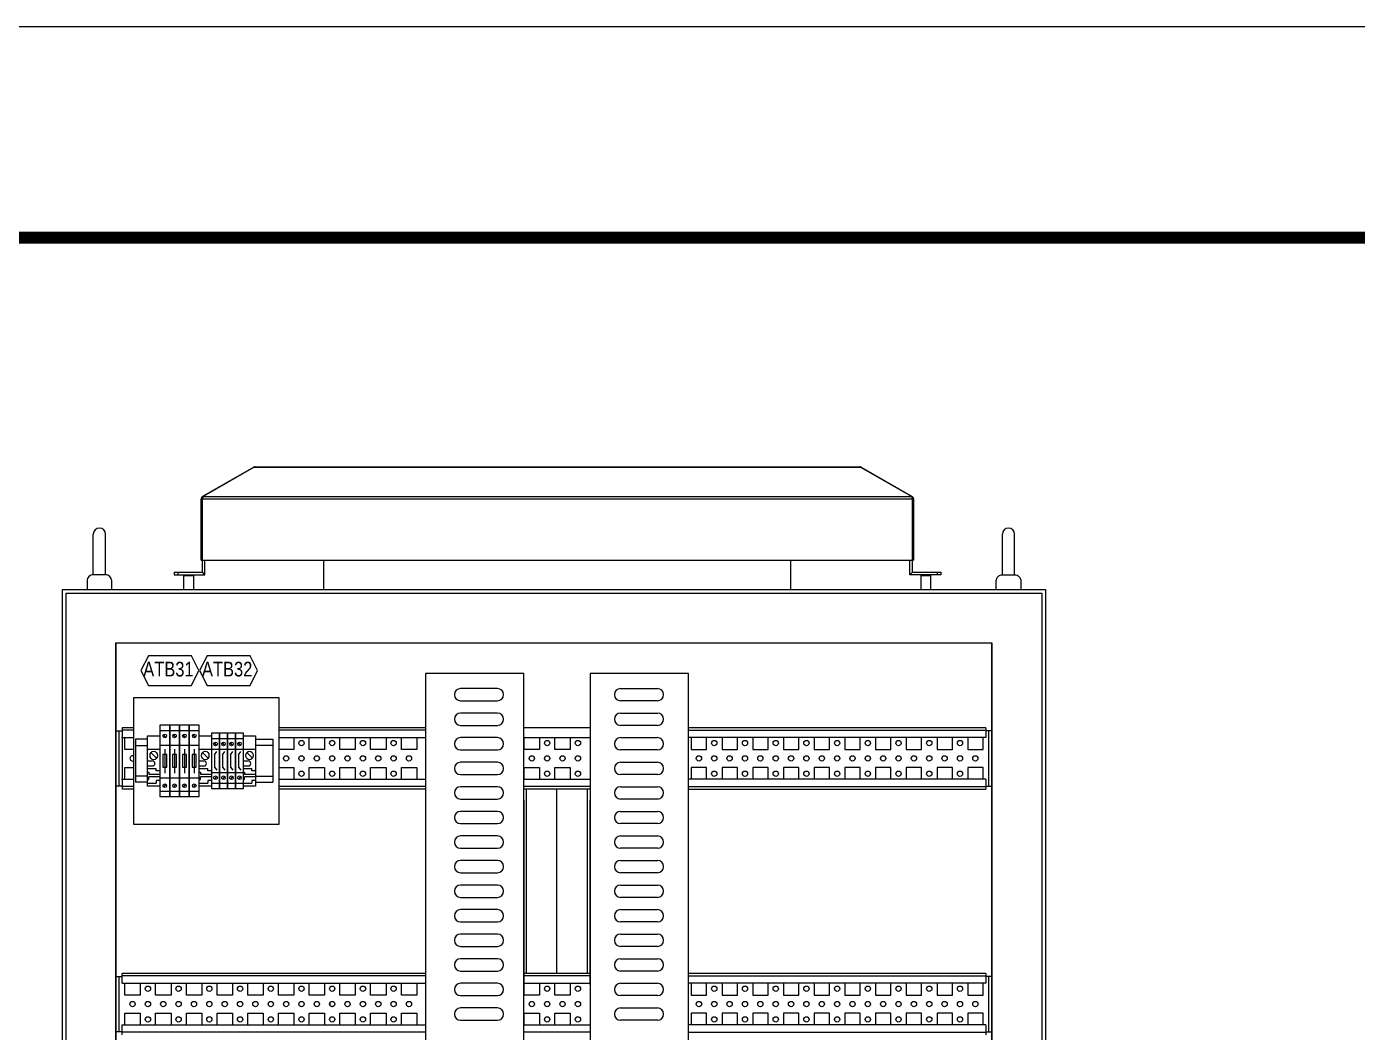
# Model space of a CAD drawing. Extents: x 81437 to 204847, y -54769 to -29444.
# Drawn here: x 88216 to 89299, y -47607 to -46788 of the extents above; entities that cross this region are included whole.
import ezdxf
from ezdxf.enums import TextEntityAlignment as Align
from ezdxf.lldxf.tags import DXFTag

# ---------------------------------------------------------------- set-up
doc = ezdxf.new("R2010")
doc.units = 0
doc.header["$LTSCALE"] = 100
doc.header["$MEASUREMENT"] = 0
for name, color, linetype in [('EYEBOLT', 7, 'Continuous'), ('PANEL', 7, 'Continuous'), ('t', 1, 'Continuous')]:
    doc.layers.add(name, color=color, linetype=linetype)
doc.layers.add('细实线', color=7, linetype='Continuous', lineweight=20)
doc.styles.add('HZ', font='arial.ttf', dxfattribs={"width": 0.7})
doc.styles.get("Standard").update_dxf_attribs({"font": ''})
doc.styles.add('微软雅黑', font='')
doc.styles.get('Standard').set_extended_font_data('SimSun')
doc.styles.get('微软雅黑').set_extended_font_data('Microsoft YaHei')
tags = doc.linetypes.add('HIDDEN2', pattern=[0.1875, 0.125, -0.0625]).pattern_tags.tags
tags[6:7] = [DXFTag(74, 4), DXFTag(75, 0), DXFTag(340, '0'), DXFTag(46, 1.0), DXFTag(50, 0.0), DXFTag(44, 0.0), DXFTag(45, 0.0)]
tags[4:5] = [DXFTag(74, 4), DXFTag(75, 0), DXFTag(340, '0'), DXFTag(46, 1.0), DXFTag(50, 0.0), DXFTag(44, 0.0), DXFTag(45, 0.0)]

# ---------------------------------------------------------------- blocks, each defined once
blk = doc.blocks.new('图框')
at = {"layer": 't', "color": 7, "const_width": 9.62}
blk.add_lwpolyline([(4109.5, -3210.4), (4109.5, -58.9), (-6.2, -58.9), (-6.2, -3210.4)], close=True, dxfattribs=at)
at = {"color": 7, "style": '微软雅黑', "flags": 8}
for tag, p, height in [('DWG.NAME:', (1375.5, -2969.2), 25), ('DWG.NO.:', (3122, -3089.3), 24), ('图纸编号', (3309.2, -3111.3), 24), ('FILENO.:', (3122.5, -3165), 24), ('文档号', (3311.6, -3183), 24)]:
    blk.add_attdef(tag, p, '', height=height, dxfattribs=at)
at = {"color": 7, "style": '微软雅黑', "width": 0.8, "flags": 8}
for tag, p, height in [('PROJECT_NAME', (3324.7, -2969.2), 25), ('PROJECTNAME:', (3119.3, -2971.7), 24)]:
    blk.add_attdef(tag, p, '', height=height, dxfattribs=at)
at = {"color": 7, "style": '微软雅黑', "flags": 8}
for tag, p in [('图纸名称:', (1371.6, -3024.8)), ('项目名称', (3272.9, -3045.6))]:
    blk.add_attdef(tag, text='', height=25, dxfattribs=at).set_placement(p, align=Align.BOTTOM_LEFT)
for tag, height, width, p in [('RENLIU', 24, 0.7, (692, -3009.2)), ('SHUFENWANG', 24, 0.7, (879.6, -3009.2)), ('FANGHOU', 24, 0.7, (1063.6, -3009.2)), ('DANDANLI', 24, 0.7, (1243.9, -3009.2)), ('#10STATIONONTROLCABINETCOVER', 30, 0.6, (1771.7, -3076)), ('HANGZHOUHOLLYSYSAUTOMATIONCO.,LTD.', 24, 0.7, (2763.9, -3104.6))]:
    blk.add_attdef(tag, text='', height=height, dxfattribs=dict(at, width=width)).set_placement(p, align=Align.MIDDLE)
for tag, height, p in [('设计时间', 23, (207.7, -3033.7)), ('刘仁', 23, (692, -3061.1)), ('王姝芬', 23, (879.6, -3061.1)), ('侯方', 23, (1063.6, -3061.1)), ('李丹丹', 23, (1243.9, -3061.1)), ('PAGEXOFX', 24, (3947.6, -3097.9)), ('REV.', 24, (53.2, -3121.9)), ('DATE', 24, (202.7, -3121.9)), ('DESCRIPTION', 24, (445.6, -3121.9)), ('PREPARED', 24, (692, -3121.9)), ('CHECKED', 24, (879.6, -3121.9)), ('SIGNED', 24, (1063.6, -3121.9)), ('APPROVED', 24, (1243.9, -3121.9)), ('图纸名称', 30, (1771.7, -3153.6)), ('第几页共几页', 24, (3947.6, -3172.9))]:
    blk.add_attdef(tag, text='', height=height, dxfattribs=at).set_placement(p, align=Align.MIDDLE)
at = {"color": 7, "flags": 8}
blk.add_attdef('A', text='', height=23, dxfattribs=at).set_placement((53.7, -3033.7), align=Align.MIDDLE)
blk = doc.blocks.new('堵头')
at = {"color": 53}
for p, q in [((0, -41), (0, 0)), ((0, 0), (10, 0)), ((10, 0), (10, -41)), ((0, -11), (10, -11)), ((0, -20.6), (4, -20.6)), ((7.3, -18.3), (2.7, -13.8)), ((0, -24.6), (4, -24.6)), ((0, -26.6), (7, -26.6)), ((0, -29.6), (1, -29.6)), ((1, -29.6), (1, -31.6)), ((10, -31.6), (1, -31.6)), ((7, -28.6), (7, -26.6)), ((10, -28.6), (7, -28.6)), ((0, -35.6), (1, -35.6)), ((0, -38.6), (7, -38.6)), ((10, -41), (0, -41)), ((10, -33.6), (1, -33.6)), ((1, -35.6), (1, -33.6)), ((10, -36.6), (7, -36.6)), ((7, -36.6), (7, -38.6))]:
    blk.add_line(p, q, dxfattribs=at)
blk.add_arc((4, -22.6), 2, 270, 90, dxfattribs=at)
blk.add_ellipse((5, -16.1), major_axis=(0, -3.5), ratio=0.857143, start_param=4.712389, end_param=10.995574, dxfattribs=at)
blk = doc.blocks.new('Z$W@#31031')
at = {"color": 53}
for p, q in [((0, 45), (0, 0)), ((6.5, 45), (0, 45)), ((6.5, 0), (6.5, 45)), ((0, 40.6), (6.5, 40.6)), ((0, 31.9), (6.5, 31.9)), ((2.6, 27.5), (4.4, 30.1)), ((2.6, 27.6), (2.6, 17.4)), ((0, 13.1), (6.5, 13.1)), ((2.6, 17.5), (4.4, 14.9)), ((0, 4.4), (6.5, 4.4)), ((0, 0), (6.5, 0))]:
    blk.add_line(p, q, dxfattribs=at)
at = {"color": 53, "linetype": 'HIDDEN2'}
for p, q in [((4.1, 35.1), (2.4, 37.5)), ((4.1, 9.9), (2.4, 7.5))]:
    blk.add_line(p, q, dxfattribs=at)
at = {"color": 53}
for centre in [(3.3, 36.3), (3.3, 8.7)]:
    blk.add_circle(centre, 1.5, dxfattribs=at)
blk = doc.blocks.new('Z$W@#5084')
at = {"color": 53}
for p, q in [((0, 58), (0, 0)), ((8, 58), (0, 58)), ((8, 0), (8, 58)), ((0, 53.6), (8, 53.6)), ((0, 41.9), (8, 41.9)), ((2.4, 34.1), (2.4, 23.9)), ((5.6, 34.1), (2.4, 34.1)), ((4, 38.4), (4, 19.1)), ((5.6, 23.9), (5.6, 34.1)), ((2.4, 23.9), (5.6, 23.9)), ((0, 15.1), (8, 15.1)), ((0, 4.4), (8, 4.4)), ((0, 0), (8, 0))]:
    blk.add_line(p, q, dxfattribs=at)
at = {"color": 53, "linetype": 'HIDDEN2'}
for p, q in [((4.9, 48.1), (3.1, 50.5)), ((4.9, 9.9), (3.1, 7.5))]:
    blk.add_line(p, q, dxfattribs=at)
at = {"color": 53}
for centre in [(4, 49.3), (4, 8.7)]:
    blk.add_circle(centre, 1.5, dxfattribs=at)

msp = doc.modelspace()

# ---------------------------------------------------------------- linework, layer by layer
at = {"color": 7, "linetype": 'Continuous'}
for p, q in [((88400.6, -47147), (88358.9, -47171.1)), ((88401.1, -47147), (88359.4, -47171.1)), ((88400.6, -47147), (88400.7, -47147.2)), ((88401.1, -47147), (88894.5, -47147)), ((88401.7, -47146.7), (88893.9, -47146.7)), ((88894.5, -47147), (88936.2, -47171.1)), ((88895, -47147), (88894.9, -47147.2)), ((88895, -47147), (88936.7, -47171.1)), ((88357.8, -47222.7), (88357.8, -47173)), ((88357.8, -47173), (88358.8, -47173)), ((88358.8, -47222.7), (88358.8, -47173)), ((88358.8, -47173), (88936.8, -47173)), ((88358.9, -47171.1), (88359.2, -47171.6)), ((88359.4, -47171.1), (88936.2, -47171.1)), ((88936.7, -47171.1), (88936.4, -47171.6)), ((88936.8, -47222.7), (88936.8, -47173)), ((88937.8, -47173), (88936.8, -47173)), ((88937.8, -47222.7), (88937.8, -47173)), ((88357.8, -47222.7), (88358.8, -47222.7)), ((88358.8, -47232.7), (88358.8, -47222.7)), ((88358.8, -47222.7), (88936.8, -47222.7)), ((88360.8, -47234.7), (88360.8, -47222.7)), ((88457.8, -47246.7), (88457.8, -47222.7)), ((88837.8, -47246.7), (88837.8, -47222.7)), ((88934.8, -47234.7), (88934.8, -47222.7)), ((88936.8, -47232.7), (88936.8, -47222.7)), ((88937.8, -47222.7), (88936.8, -47222.7)), ((88335.8, -47232.7), (88335.8, -47234.7)), ((88335.8, -47232.7), (88358.8, -47232.7)), ((88335.8, -47234.7), (88360.8, -47234.7)), ((88338.8, -47232.7), (88338.8, -47234.7)), ((88344.3, -47234.7), (88343.8, -47235.2)), ((88343.8, -47246.7), (88343.8, -47235.2)), ((88343.8, -47235.2), (88351.8, -47235.2)), ((88351.3, -47234.7), (88351.8, -47235.2)), ((88351.8, -47246.7), (88351.8, -47235.2)), ((88360.8, -47234.7), (88358.8, -47232.7)), ((88934.8, -47234.7), (88936.8, -47232.7)), ((88959.8, -47234.7), (88934.8, -47234.7)), ((88936.8, -47232.7), (88959.8, -47232.7)), ((88944.3, -47234.7), (88943.8, -47235.2)), ((88943.8, -47246.7), (88943.8, -47235.2)), ((88943.8, -47235.2), (88951.8, -47235.2)), ((88951.3, -47234.7), (88951.8, -47235.2)), ((88951.8, -47246.7), (88951.8, -47235.2)), ((88956.8, -47232.7), (88956.8, -47234.7)), ((88959.8, -47232.7), (88959.8, -47234.7)), ((88599, -47327.3), (88569, -47327.3)), ((88699.2, -47327.3), (88729.2, -47327.3)), ((88569, -47337.3), (88599, -47337.3)), ((88599, -47347.3), (88569, -47347.3)), ((88729.2, -47337.3), (88699.2, -47337.3)), ((88699.2, -47347.3), (88729.2, -47347.3)), ((88569, -47357.3), (88599, -47357.3)), ((88729.2, -47357.3), (88699.2, -47357.3)), ((88288.5, -47361.7), (88293.5, -47361.7)), ((88291, -47406.7), (88291, -47361.7)), ((88293.1, -47367.2), (88303, -47367.2)), ((88303, -47361.2), (88293.5, -47361.2)), ((88295.8, -47377), (88295.8, -47367.2)), ((88420.8, -47367.2), (88540.4, -47367.2)), ((88540.4, -47361.2), (88421.1, -47361.2)), ((88433.3, -47367.2), (88433.3, -47377)), ((88445.8, -47377), (88445.8, -47367.2)), ((88458.3, -47367.2), (88458.3, -47377)), ((88470.8, -47377), (88470.8, -47367.2)), ((88483.3, -47367.2), (88483.3, -47377)), ((88495.8, -47377), (88495.8, -47367.2)), ((88508.3, -47367.2), (88508.3, -47377)), ((88520.8, -47377), (88520.8, -47367.2)), ((88533.3, -47367.2), (88533.3, -47377)), ((88599, -47367.3), (88569, -47367.3)), ((88620.4, -47367.2), (88674.4, -47367.2)), ((88620.8, -47377), (88620.8, -47367.2)), ((88633.3, -47367.2), (88633.3, -47377)), ((88645.8, -47377), (88645.8, -47367.2)), ((88658.3, -47367.2), (88658.3, -47377)), ((88699.2, -47367.3), (88729.2, -47367.3)), ((88754.4, -47361.2), (88996.6, -47361.2)), ((88996.5, -47367.2), (88754.4, -47367.2)), ((88756.8, -47367.2), (88756.8, -47377)), ((88769.3, -47377), (88769.3, -47367.2)), ((88781.8, -47367.2), (88781.8, -47377)), ((88794.3, -47377), (88794.3, -47367.2)), ((88806.8, -47367.2), (88806.8, -47377)), ((88819.3, -47377), (88819.3, -47367.2)), ((88831.8, -47367.2), (88831.8, -47377)), ((88844.3, -47377), (88844.3, -47367.2)), ((88856.8, -47367.2), (88856.8, -47377)), ((88869.3, -47377), (88869.3, -47367.2)), ((88881.8, -47367.2), (88881.8, -47377)), ((88894.3, -47377), (88894.3, -47367.2)), ((88906.8, -47367.2), (88906.8, -47377)), ((88919.3, -47377), (88919.3, -47367.2)), ((88931.8, -47367.2), (88931.8, -47377)), ((88944.3, -47377), (88944.3, -47367.2)), ((88956.8, -47367.2), (88956.8, -47377)), ((88969.3, -47377), (88969.3, -47367.2)), ((88981.8, -47367.2), (88981.8, -47377)), ((88994.3, -47377), (88994.3, -47367.2)), ((89001.5, -47361.7), (88996.5, -47361.7)), ((88999, -47406.7), (88999, -47361.7)), ((88303, -47377), (88295.8, -47377)), ((88433.3, -47377), (88420.8, -47377)), ((88458.3, -47377), (88445.8, -47377)), ((88483.3, -47377), (88470.8, -47377)), ((88508.3, -47377), (88495.8, -47377)), ((88533.3, -47377), (88520.8, -47377)), ((88569, -47377.3), (88599, -47377.3)), ((88620.4, -49115.2), (88620.4, -47370.2)), ((88633.3, -47377), (88620.8, -47377)), ((88658.3, -47377), (88645.8, -47377)), ((88729.2, -47377.3), (88699.2, -47377.3)), ((88756.8, -47377), (88769.3, -47377)), ((88781.8, -47377), (88794.3, -47377)), ((88806.8, -47377), (88819.3, -47377)), ((88831.8, -47377), (88844.3, -47377)), ((88856.8, -47377), (88869.3, -47377)), ((88881.8, -47377), (88894.3, -47377)), ((88906.8, -47377), (88919.3, -47377)), ((88931.8, -47377), (88944.3, -47377)), ((88956.8, -47377), (88969.3, -47377)), ((88981.8, -47377), (88994.3, -47377)), ((88599, -47387.3), (88569, -47387.3)), ((88699.2, -47387.3), (88729.2, -47387.3)), ((88293.1, -47401.2), (88303, -47401.2)), ((88295.8, -47391.5), (88303, -47391.5)), ((88295.8, -47401.2), (88295.8, -47391.5)), ((88420.8, -47391.5), (88433.3, -47391.5)), ((88420.8, -47401.2), (88540.4, -47401.2)), ((88433.3, -47391.5), (88433.3, -47401.2)), ((88445.8, -47391.5), (88458.3, -47391.5)), ((88445.8, -47401.2), (88445.8, -47391.5)), ((88458.3, -47391.5), (88458.3, -47401.2)), ((88470.8, -47391.5), (88483.3, -47391.5)), ((88470.8, -47401.2), (88470.8, -47391.5)), ((88483.3, -47391.5), (88483.3, -47401.2)), ((88495.8, -47391.5), (88508.3, -47391.5)), ((88495.8, -47401.2), (88495.8, -47391.5)), ((88508.3, -47391.5), (88508.3, -47401.2)), ((88520.8, -47391.5), (88533.3, -47391.5)), ((88520.8, -47401.2), (88520.8, -47391.5)), ((88533.3, -47391.5), (88533.3, -47401.2)), ((88569, -47397.3), (88599, -47397.3)), ((88620.4, -47401.2), (88674.4, -47401.2)), ((88620.8, -47391.5), (88633.3, -47391.5)), ((88620.8, -47401.2), (88620.8, -47391.5)), ((88633.3, -47391.5), (88633.3, -47401.2)), ((88645.8, -47391.5), (88658.3, -47391.5)), ((88645.8, -47401.2), (88645.8, -47391.5)), ((88658.3, -47391.5), (88658.3, -47401.2)), ((88729.2, -47397.3), (88699.2, -47397.3)), ((88996.5, -47401.2), (88754.4, -47401.2)), ((88769.3, -47391.5), (88756.8, -47391.5)), ((88756.8, -47391.5), (88756.8, -47401.2)), ((88769.3, -47401.2), (88769.3, -47391.5)), ((88794.3, -47391.5), (88781.8, -47391.5)), ((88781.8, -47391.5), (88781.8, -47401.2)), ((88794.3, -47401.2), (88794.3, -47391.5)), ((88819.3, -47391.5), (88806.8, -47391.5)), ((88806.8, -47391.5), (88806.8, -47401.2)), ((88819.3, -47401.2), (88819.3, -47391.5)), ((88844.3, -47391.5), (88831.8, -47391.5)), ((88831.8, -47391.5), (88831.8, -47401.2)), ((88844.3, -47401.2), (88844.3, -47391.5)), ((88869.3, -47391.5), (88856.8, -47391.5)), ((88856.8, -47391.5), (88856.8, -47401.2)), ((88869.3, -47401.2), (88869.3, -47391.5)), ((88894.3, -47391.5), (88881.8, -47391.5)), ((88881.8, -47391.5), (88881.8, -47401.2)), ((88894.3, -47401.2), (88894.3, -47391.5)), ((88919.3, -47391.5), (88906.8, -47391.5)), ((88906.8, -47391.5), (88906.8, -47401.2)), ((88919.3, -47401.2), (88919.3, -47391.5)), ((88944.3, -47391.5), (88931.8, -47391.5)), ((88931.8, -47391.5), (88931.8, -47401.2)), ((88944.3, -47401.2), (88944.3, -47391.5)), ((88969.3, -47391.5), (88956.8, -47391.5)), ((88956.8, -47391.5), (88956.8, -47401.2)), ((88969.3, -47401.2), (88969.3, -47391.5)), ((88994.3, -47391.5), (88981.8, -47391.5)), ((88981.8, -47391.5), (88981.8, -47401.2)), ((88994.3, -47401.2), (88994.3, -47391.5)), ((88293.5, -47406.7), (88288.5, -47406.7)), ((88303, -47407.2), (88293.5, -47407.2)), ((88303, -47409.2), (88293.5, -47409.2)), ((88540.4, -47407.2), (88421.1, -47407.2)), ((88540.4, -47409.2), (88421.1, -47409.2)), ((88599, -47407.3), (88569, -47407.3)), ((88674.4, -47407.2), (88620.4, -47407.2)), ((88674.4, -47409.2), (88620.4, -47409.2)), ((88622.4, -47409.2), (88622.4, -47559.2)), ((88647.4, -47559.2), (88647.4, -47409.2)), ((88647.4, -47559.2), (88647.4, -47409.2)), ((88672.4, -47559.2), (88672.4, -47409.2)), ((88699.2, -47407.3), (88729.2, -47407.3)), ((88754.4, -47407.2), (88996.6, -47407.2)), ((88754.4, -47409.2), (88996.6, -47409.2)), ((88996.5, -47406.7), (89001.5, -47406.7)), ((88569, -47417.3), (88599, -47417.3)), ((88620.4, -47418.2), (88620.4, -47568.2)), ((88674.4, -47568.2), (88674.4, -47418.2)), ((88729.2, -47417.3), (88699.2, -47417.3)), ((88599, -47427.3), (88569, -47427.3)), ((88699.2, -47427.3), (88729.2, -47427.3)), ((88569, -47437.3), (88599, -47437.3)), ((88729.2, -47437.3), (88699.2, -47437.3)), ((88599, -47447.3), (88569, -47447.3)), ((88699.2, -47447.3), (88729.2, -47447.3)), ((88569, -47457.3), (88599, -47457.3)), ((88729.2, -47457.3), (88699.2, -47457.3)), ((88599, -47467.3), (88569, -47467.3)), ((88569, -47477.3), (88599, -47477.3)), ((88699.2, -47467.3), (88729.2, -47467.3)), ((88729.2, -47477.3), (88699.2, -47477.3)), ((88599, -47487.3), (88569, -47487.3)), ((88699.2, -47487.3), (88729.2, -47487.3)), ((88569, -47497.3), (88599, -47497.3)), ((88729.2, -47497.3), (88699.2, -47497.3)), ((88599, -47507.3), (88569, -47507.3)), ((88699.2, -47507.3), (88729.2, -47507.3)), ((88569, -47517.3), (88599, -47517.3)), ((88729.2, -47517.3), (88699.2, -47517.3)), ((88599, -47527.3), (88569, -47527.3)), ((88699.2, -47527.3), (88729.2, -47527.3)), ((88569, -47537.3), (88599, -47537.3)), ((88729.2, -47537.3), (88699.2, -47537.3)), ((88599, -47547.3), (88569, -47547.3)), ((88699.2, -47547.3), (88729.2, -47547.3)), ((88288.5, -47561.7), (88293.5, -47561.7)), ((88291, -47606.7), (88291, -47561.7)), ((88472.5, -47559.2), (88293.5, -47559.2)), ((88293.5, -47567.2), (88293.5, -47559.2)), ((88472.5, -47561.2), (88293.5, -47561.2)), ((88540.4, -47559.2), (88472.5, -47559.2)), ((88540.4, -47561.2), (88472.5, -47561.2)), ((88569, -47557.3), (88599, -47557.3)), ((88674.4, -47559.2), (88620.4, -47559.2)), ((88674.4, -47561.2), (88620.4, -47561.2)), ((88729.2, -47557.3), (88699.2, -47557.3)), ((88754.4, -47561.2), (88996.6, -47561.2)), ((89001.5, -47561.7), (88996.5, -47561.7)), ((88999, -47606.7), (88999, -47561.7)), ((88293.5, -47567.2), (88472.5, -47567.2)), ((88295.8, -47577), (88295.8, -47567.2)), ((88308.3, -47567.2), (88308.3, -47577)), ((88320.8, -47577), (88320.8, -47567.2)), ((88333.3, -47567.2), (88333.3, -47577)), ((88345.8, -47577), (88345.8, -47567.2)), ((88358.3, -47567.2), (88358.3, -47577)), ((88370.8, -47577), (88370.8, -47567.2)), ((88383.3, -47567.2), (88383.3, -47577)), ((88395.8, -47577), (88395.8, -47567.2)), ((88408.3, -47567.2), (88408.3, -47577)), ((88420.8, -47577), (88420.8, -47567.2)), ((88433.3, -47567.2), (88433.3, -47577)), ((88445.8, -47577), (88445.8, -47567.2)), ((88458.3, -47567.2), (88458.3, -47577)), ((88470.8, -47577), (88470.8, -47567.2)), ((88472.5, -47567.2), (88540.4, -47567.2)), ((88483.3, -47567.2), (88483.3, -47577)), ((88495.8, -47577), (88495.8, -47567.2)), ((88508.3, -47567.2), (88508.3, -47577)), ((88520.8, -47577), (88520.8, -47567.2)), ((88533.3, -47567.2), (88533.3, -47577)), ((88599, -47567.3), (88569, -47567.3)), ((88620.4, -47567.2), (88674.4, -47567.2)), ((88620.8, -47577), (88620.8, -47567.2)), ((88633.3, -47567.2), (88633.3, -47577)), ((88645.8, -47577), (88645.8, -47567.2)), ((88658.3, -47567.2), (88658.3, -47577)), ((88699.2, -47567.3), (88729.2, -47567.3)), ((88996.5, -47567.2), (88754.4, -47567.2)), ((88756.8, -47567.2), (88756.8, -47577)), ((88769.3, -47577), (88769.3, -47567.2)), ((88781.8, -47567.2), (88781.8, -47577)), ((88794.3, -47577), (88794.3, -47567.2)), ((88806.8, -47567.2), (88806.8, -47577)), ((88819.3, -47577), (88819.3, -47567.2)), ((88831.8, -47567.2), (88831.8, -47577)), ((88844.3, -47577), (88844.3, -47567.2)), ((88856.8, -47567.2), (88856.8, -47577)), ((88869.3, -47577), (88869.3, -47567.2)), ((88881.8, -47567.2), (88881.8, -47577)), ((88894.3, -47577), (88894.3, -47567.2)), ((88906.8, -47567.2), (88906.8, -47577)), ((88919.3, -47577), (88919.3, -47567.2)), ((88931.8, -47567.2), (88931.8, -47577)), ((88944.3, -47577), (88944.3, -47567.2)), ((88956.8, -47567.2), (88956.8, -47577)), ((88969.3, -47577), (88969.3, -47567.2)), ((88981.8, -47567.2), (88981.8, -47577)), ((88994.3, -47577), (88994.3, -47567.2)), ((88308.3, -47577), (88295.8, -47577)), ((88333.3, -47577), (88320.8, -47577)), ((88358.3, -47577), (88345.8, -47577)), ((88383.3, -47577), (88370.8, -47577)), ((88408.3, -47577), (88395.8, -47577)), ((88433.3, -47577), (88420.8, -47577)), ((88458.3, -47577), (88445.8, -47577)), ((88462.5, -47583.5), (88462.5, -47585)), ((88483.3, -47577), (88470.8, -47577)), ((88508.3, -47577), (88495.8, -47577)), ((88533.3, -47577), (88520.8, -47577)), ((88569, -47577.3), (88599, -47577.3)), ((88633.3, -47577), (88620.8, -47577)), ((88658.3, -47577), (88645.8, -47577)), ((88729.2, -47577.3), (88699.2, -47577.3)), ((88756.8, -47577), (88769.3, -47577)), ((88781.8, -47577), (88794.3, -47577)), ((88806.8, -47577), (88819.3, -47577)), ((88831.8, -47577), (88844.3, -47577)), ((88856.8, -47577), (88869.3, -47577)), ((88881.8, -47577), (88894.3, -47577)), ((88906.8, -47577), (88919.3, -47577)), ((88931.8, -47577), (88944.3, -47577)), ((88956.8, -47577), (88969.3, -47577)), ((88981.8, -47577), (88994.3, -47577)), ((88295.8, -47591.5), (88308.3, -47591.5)), ((88295.8, -47601.2), (88295.8, -47591.5)), ((88308.3, -47591.5), (88308.3, -47601.2)), ((88320.8, -47591.5), (88333.3, -47591.5)), ((88320.8, -47601.2), (88320.8, -47591.5)), ((88333.3, -47591.5), (88333.3, -47601.2)), ((88345.8, -47591.5), (88358.3, -47591.5)), ((88345.8, -47601.2), (88345.8, -47591.5)), ((88358.3, -47591.5), (88358.3, -47601.2)), ((88370.8, -47591.5), (88383.3, -47591.5)), ((88370.8, -47601.2), (88370.8, -47591.5)), ((88383.3, -47591.5), (88383.3, -47601.2)), ((88395.8, -47591.5), (88408.3, -47591.5)), ((88395.8, -47601.2), (88395.8, -47591.5)), ((88408.3, -47591.5), (88408.3, -47601.2)), ((88420.8, -47591.5), (88433.3, -47591.5)), ((88420.8, -47601.2), (88420.8, -47591.5)), ((88433.3, -47591.5), (88433.3, -47601.2)), ((88445.8, -47591.5), (88458.3, -47591.5)), ((88445.8, -47601.2), (88445.8, -47591.5)), ((88458.3, -47591.5), (88458.3, -47601.2)), ((88465.3, -47586.2), (88463.7, -47586.2)), ((88470.8, -47591.5), (88483.3, -47591.5)), ((88470.8, -47601.2), (88470.8, -47591.5)), ((88483.3, -47591.5), (88483.3, -47601.2)), ((88495.8, -47591.5), (88508.3, -47591.5)), ((88495.8, -47601.2), (88495.8, -47591.5)), ((88508.3, -47591.5), (88508.3, -47601.2)), ((88520.8, -47591.5), (88533.3, -47591.5)), ((88520.8, -47601.2), (88520.8, -47591.5)), ((88533.3, -47591.5), (88533.3, -47601.2)), ((88599, -47587.3), (88569, -47587.3)), ((88620.8, -47591.5), (88633.3, -47591.5)), ((88620.8, -47601.2), (88620.8, -47591.5)), ((88633.3, -47591.5), (88633.3, -47601.2)), ((88645.8, -47591.5), (88658.3, -47591.5)), ((88645.8, -47601.2), (88645.8, -47591.5)), ((88658.3, -47591.5), (88658.3, -47601.2)), ((88699.2, -47587.3), (88729.2, -47587.3)), ((88769.3, -47591.5), (88756.8, -47591.5)), ((88756.8, -47591.5), (88756.8, -47601.2)), ((88769.3, -47601.2), (88769.3, -47591.5)), ((88794.3, -47591.5), (88781.8, -47591.5)), ((88781.8, -47591.5), (88781.8, -47601.2)), ((88794.3, -47601.2), (88794.3, -47591.5)), ((88819.3, -47591.5), (88806.8, -47591.5)), ((88806.8, -47591.5), (88806.8, -47601.2)), ((88819.3, -47601.2), (88819.3, -47591.5)), ((88844.3, -47591.5), (88831.8, -47591.5)), ((88831.8, -47591.5), (88831.8, -47601.2)), ((88844.3, -47601.2), (88844.3, -47591.5)), ((88869.3, -47591.5), (88856.8, -47591.5)), ((88856.8, -47591.5), (88856.8, -47601.2)), ((88869.3, -47601.2), (88869.3, -47591.5)), ((88894.3, -47591.5), (88881.8, -47591.5)), ((88881.8, -47591.5), (88881.8, -47601.2)), ((88894.3, -47601.2), (88894.3, -47591.5)), ((88919.3, -47591.5), (88906.8, -47591.5)), ((88906.8, -47591.5), (88906.8, -47601.2)), ((88919.3, -47601.2), (88919.3, -47591.5)), ((88944.3, -47591.5), (88931.8, -47591.5)), ((88931.8, -47591.5), (88931.8, -47601.2)), ((88944.3, -47601.2), (88944.3, -47591.5)), ((88969.3, -47591.5), (88956.8, -47591.5)), ((88956.8, -47591.5), (88956.8, -47601.2)), ((88969.3, -47601.2), (88969.3, -47591.5)), ((88994.3, -47591.5), (88981.8, -47591.5)), ((88981.8, -47591.5), (88981.8, -47601.2)), ((88994.3, -47601.2), (88994.3, -47591.5)), ((88293.5, -47606.7), (88288.5, -47606.7)), ((88293.5, -47601.2), (88472.5, -47601.2)), ((88293.5, -47609.2), (88293.5, -47601.2)), ((88472.5, -47607.2), (88293.5, -47607.2)), ((88472.5, -47601.2), (88540.4, -47601.2)), ((88540.4, -47607.2), (88472.5, -47607.2)), ((88569, -47597.3), (88599, -47597.3)), ((88620.4, -47601.2), (88674.4, -47601.2)), ((88674.4, -47607.2), (88620.4, -47607.2)), ((88729.2, -47597.3), (88699.2, -47597.3)), ((88996.5, -47601.2), (88754.4, -47601.2)), ((88754.4, -47607.2), (88996.6, -47607.2)), ((88996.5, -47606.7), (89001.5, -47606.7))]:
    msp.add_line(p, q, dxfattribs=at)
at = {"color": 6}
for p, q in [((88314.2, -47368.6), (88304.3, -47368.6)), ((88304.3, -47368.6), (88304.3, -47403.6)), ((88402.2, -47368.6), (88416.1, -47368.6)), ((88416.1, -47368.6), (88416.1, -47403.6)), ((88304.3, -47373.6), (88314.2, -47373.6)), ((88416.1, -47373.6), (88402.2, -47373.6)), ((88314.2, -47398.6), (88304.3, -47398.6)), ((88402.2, -47398.6), (88416.1, -47398.6)), ((88314.2, -47403.6), (88304.3, -47403.6)), ((88402.2, -47403.6), (88416.1, -47403.6))]:
    msp.add_line(p, q, dxfattribs=at)
at = {"color": 1}
msp.add_lwpolyline([(86374.7, -46788.4), (90703, -46788.4), (90703, -50218.7), (86374.7, -50218.7)], close=True, dxfattribs=at)
at = {"color": 3}
for points in [[(88349.9, -47300.6), (88314.9, -47300.6), (88308.8, -47312.7), (88314.9, -47324.8), (88349.9, -47324.8), (88356, -47312.7), (88349.9, -47300.6)], [(88397.7, -47300.6), (88362.6, -47300.6), (88356.6, -47312.7), (88362.6, -47324.8), (88397.7, -47324.8), (88403.8, -47312.7), (88397.7, -47300.6)]]:
    msp.add_lwpolyline(points, dxfattribs=at)
at = {"color": 7}
msp.add_lwpolyline([(88754.4, -47315.2), (88674.4, -47315.2), (88674.4, -49115.2), (88754.4, -49115.2)], close=True, dxfattribs=at)
at = {"color": 7, "linetype": 'Continuous'}
for centre in [(88439.5, -47371.7), (88439.5, -47371.7), (88464.5, -47371.7), (88464.5, -47371.7), (88489.5, -47371.7), (88489.5, -47371.7), (88514.5, -47371.7), (88514.5, -47371.7), (88639.5, -47371.7), (88664.5, -47371.7), (88775.5, -47371.7), (88775.5, -47371.7), (88800.5, -47371.7), (88800.5, -47371.7), (88825.5, -47371.7), (88825.5, -47371.7), (88850.5, -47371.7), (88850.5, -47371.7), (88875.5, -47371.7), (88875.5, -47371.7), (88900.5, -47371.7), (88900.5, -47371.7), (88925.5, -47371.7), (88925.5, -47371.7), (88950.5, -47371.7), (88950.5, -47371.7), (88975.5, -47371.7), (88975.5, -47371.7), (88427, -47384.2), (88439.5, -47384.2), (88439.5, -47384.2), (88452, -47384.2), (88464.5, -47384.2), (88464.5, -47384.2), (88477, -47384.2), (88489.5, -47384.2), (88489.5, -47384.2), (88502, -47384.2), (88514.5, -47384.2), (88514.5, -47384.2), (88527, -47384.2), (88627, -47384.2), (88639.5, -47384.2), (88652, -47384.2), (88664.5, -47384.2), (88763, -47384.2), (88775.5, -47384.2), (88775.5, -47384.2), (88788, -47384.2), (88800.5, -47384.2), (88800.5, -47384.2), (88813, -47384.2), (88825.5, -47384.2), (88825.5, -47384.2), (88838, -47384.2), (88850.5, -47384.2), (88850.5, -47384.2), (88863, -47384.2), (88875.5, -47384.2), (88875.5, -47384.2), (88888, -47384.2), (88900.5, -47384.2), (88900.5, -47384.2), (88913, -47384.2), (88925.5, -47384.2), (88925.5, -47384.2), (88938, -47384.2), (88950.5, -47384.2), (88950.5, -47384.2), (88963, -47384.2), (88975.5, -47384.2), (88975.5, -47384.2), (88988, -47384.2), (88439.5, -47396.7), (88439.5, -47396.7), (88464.5, -47396.7), (88464.5, -47396.7), (88489.5, -47396.7), (88489.5, -47396.7), (88514.5, -47396.7), (88514.5, -47396.7), (88639.5, -47396.7), (88664.5, -47396.7), (88775.5, -47396.7), (88775.5, -47396.7), (88800.5, -47396.7), (88800.5, -47396.7), (88825.5, -47396.7), (88825.5, -47396.7), (88850.5, -47396.7), (88850.5, -47396.7), (88875.5, -47396.7), (88875.5, -47396.7), (88900.5, -47396.7), (88900.5, -47396.7), (88925.5, -47396.7), (88925.5, -47396.7), (88950.5, -47396.7), (88950.5, -47396.7), (88975.5, -47396.7), (88975.5, -47396.7), (88314.5, -47571.7), (88339.5, -47571.7), (88364.5, -47571.7), (88389.5, -47571.7), (88414.5, -47571.7), (88439.5, -47571.7), (88464.5, -47571.7), (88489.5, -47571.7), (88489.5, -47571.7), (88514.5, -47571.7), (88514.5, -47571.7), (88639.5, -47571.7), (88664.5, -47571.7), (88775.5, -47571.7), (88775.5, -47571.7), (88800.5, -47571.7), (88800.5, -47571.7), (88825.5, -47571.7), (88825.5, -47571.7), (88850.5, -47571.7), (88850.5, -47571.7), (88875.5, -47571.7), (88875.5, -47571.7), (88900.5, -47571.7), (88900.5, -47571.7), (88925.5, -47571.7), (88925.5, -47571.7), (88950.5, -47571.7), (88950.5, -47571.7), (88975.5, -47571.7), (88975.5, -47571.7), (88302, -47584.2), (88314.5, -47584.2), (88327, -47584.2), (88339.5, -47584.2), (88352, -47584.2), (88364.5, -47584.2), (88377, -47584.2), (88389.5, -47584.2), (88402, -47584.2), (88414.5, -47584.2), (88427, -47584.2), (88439.5, -47584.2), (88452, -47584.2), (88464.5, -47584.2), (88477, -47584.2), (88489.5, -47584.2), (88489.5, -47584.2), (88502, -47584.2), (88514.5, -47584.2), (88514.5, -47584.2), (88527, -47584.2), (88627, -47584.2), (88639.5, -47584.2), (88652, -47584.2), (88664.5, -47584.2), (88763, -47584.2), (88775.5, -47584.2), (88775.5, -47584.2), (88788, -47584.2), (88800.5, -47584.2), (88800.5, -47584.2), (88813, -47584.2), (88825.5, -47584.2), (88825.5, -47584.2), (88838, -47584.2), (88850.5, -47584.2), (88850.5, -47584.2), (88863, -47584.2), (88875.5, -47584.2), (88875.5, -47584.2), (88888, -47584.2), (88900.5, -47584.2), (88900.5, -47584.2), (88913, -47584.2), (88925.5, -47584.2), (88925.5, -47584.2), (88938, -47584.2), (88950.5, -47584.2), (88950.5, -47584.2), (88963, -47584.2), (88975.5, -47584.2), (88975.5, -47584.2), (88988, -47584.2), (88314.5, -47596.7), (88339.5, -47596.7), (88364.5, -47596.7), (88389.5, -47596.7), (88414.5, -47596.7), (88439.5, -47596.7), (88464.5, -47596.7), (88489.5, -47596.7), (88489.5, -47596.7), (88514.5, -47596.7), (88514.5, -47596.7), (88639.5, -47596.7), (88664.5, -47596.7), (88775.5, -47596.7), (88775.5, -47596.7), (88800.5, -47596.7), (88800.5, -47596.7), (88825.5, -47596.7), (88825.5, -47596.7), (88850.5, -47596.7), (88850.5, -47596.7), (88875.5, -47596.7), (88875.5, -47596.7), (88900.5, -47596.7), (88900.5, -47596.7), (88925.5, -47596.7), (88925.5, -47596.7), (88950.5, -47596.7), (88950.5, -47596.7), (88975.5, -47596.7), (88975.5, -47596.7)]:
    msp.add_circle(centre, 2.15, dxfattribs=at)
for centre, radius, start, end in [((88401.7, -47148.9), 2.2, 90, 120), ((88893.9, -47148.9), 2.2, 60, 90), ((88360, -47173), 2.2, 120, 180), ((88386.1, -47179.8), 28.1, 164.5161, 164.989), ((88909.5, -47179.8), 28.1, 15.011, 15.4839), ((88935.6, -47173), 2.2, 0, 60), ((88569, -47332.3), 5, 90, 270), ((88599, -47332.3), 5, 270, 90), ((88699.2, -47332.3), 5, 90, 270), ((88729.2, -47332.3), 5, 270, 90), ((88569, -47352.3), 5, 90, 270), ((88599, -47352.3), 5, 270, 90), ((88699.2, -47352.3), 5, 90, 270), ((88729.2, -47352.3), 5, 270, 90), ((88569, -47372.3), 5, 90, 270), ((88599, -47372.3), 5, 270, 90), ((88699.2, -47372.3), 5, 90, 270), ((88729.2, -47372.3), 5, 270, 90), ((88302, -47384.2), 2.15, 63.8153, 296.1847), ((88569, -47392.3), 5, 90, 270), ((88599, -47392.3), 5, 270, 90), ((88699.2, -47392.3), 5, 90, 270), ((88729.2, -47392.3), 5, 270, 90), ((88569, -47412.3), 5, 90, 270), ((88599, -47412.3), 5, 270, 90), ((88699.2, -47412.3), 5, 90, 270), ((88729.2, -47412.3), 5, 270, 90), ((88569, -47432.3), 5, 90, 270), ((88599, -47432.3), 5, 270, 90), ((88699.2, -47432.3), 5, 90, 270), ((88729.2, -47432.3), 5, 270, 90), ((88569, -47452.3), 5, 90, 270), ((88599, -47452.3), 5, 270, 90), ((88699.2, -47452.3), 5, 90, 270), ((88729.2, -47452.3), 5, 270, 90), ((88569, -47472.3), 5, 90, 270), ((88599, -47472.3), 5, 270, 90), ((88699.2, -47472.3), 5, 90, 270), ((88729.2, -47472.3), 5, 270, 90), ((88569, -47492.3), 5, 90, 270), ((88599, -47492.3), 5, 270, 90), ((88699.2, -47492.3), 5, 90, 270), ((88729.2, -47492.3), 5, 270, 90), ((88569, -47512.3), 5, 90, 270), ((88599, -47512.3), 5, 270, 90), ((88699.2, -47512.3), 5, 90, 270), ((88729.2, -47512.3), 5, 270, 90), ((88569, -47532.3), 5, 90, 270), ((88599, -47532.3), 5, 270, 90), ((88699.2, -47532.3), 5, 90, 270), ((88729.2, -47532.3), 5, 270, 90), ((88569, -47552.3), 5, 90, 270), ((88599, -47552.3), 5, 270, 90), ((88699.2, -47552.3), 5, 90, 270), ((88729.2, -47552.3), 5, 270, 90), ((88569, -47572.3), 5, 90, 270), ((88599, -47572.3), 5, 270, 90), ((88699.2, -47572.3), 5, 90, 270), ((88729.2, -47572.3), 5, 270, 90), ((88465.5, -47584.2), 2.15, 247.5949, 256.2965), ((88569, -47592.3), 5, 90, 270), ((88599, -47592.3), 5, 270, 90), ((88699.2, -47592.3), 5, 90, 270), ((88729.2, -47592.3), 5, 270, 90)]:
    msp.add_arc(centre, radius, start, end, dxfattribs=at)
for points, start_tangent, end_tangent in [([(88401.1, -47147), (88401.3, -47146.9)], (0.721412, 0.692506), (0.835895, 0.548889)), ([(88401.3, -47146.9), (88401.5, -47146.8)], (0.835895, 0.548889), (0.949224, 0.3146)), ([(88401.5, -47146.8), (88401.7, -47146.7)], (0.949224, 0.3146), (1, 0)), ([(88894.1, -47146.8), (88893.9, -47146.7)], (-0.949224, 0.3146), (-1, 0)), ([(88894.3, -47146.9), (88894.1, -47146.8)], (-0.835895, 0.548889), (-0.949224, 0.3146)), ([(88894.5, -47147), (88894.3, -47146.9)], (-0.721412, 0.692506), (-0.835895, 0.548889)), ([(88359, -47172.5), (88358.8, -47173)], (-0.259249, -0.96581), (-0.252028, -0.96772)), ([(88359.2, -47171.6), (88359, -47172.3)], (-0.319262, -0.947666), (-0.267211, -0.963638)), ([(88359.4, -47171.1), (88359.2, -47171.6)], (-0.461961, -0.8869), (-0.319262, -0.947666)), ([(88936.2, -47171.1), (88936.4, -47171.6)], (0.461961, -0.8869), (0.319262, -0.947666)), ([(88936.4, -47171.6), (88936.6, -47172.3)], (0.319262, -0.947666), (0.267211, -0.963638)), ([(88936.7, -47172.5), (88936.8, -47173)], (0.259249, -0.96581), (0.252028, -0.96772))]:
    msp.add_spline(points, degree=3, dxfattribs=dict(at, start_tangent=start_tangent, end_tangent=end_tangent))
at = {"layer": 'EYEBOLT'}
for p, q in [((88270, -47234.7), (88270, -47201.7)), ((88275, -47196.7), (88275, -47196.7)), ((88280, -47234.7), (88280, -47201.7)), ((89010, -47234.7), (89010, -47201.7)), ((89015, -47196.7), (89015, -47196.7)), ((89020, -47234.7), (89020, -47201.7))]:
    msp.add_line(p, q, dxfattribs=at)
at = {"layer": 'EYEBOLT', "color": 7}
for points in [[(88285, -47246.7), (88285, -47239.7, 0.414214), (88280, -47234.7), (88270, -47234.7, 0.414214), (88265, -47239.7), (88265, -47246.7)], [(89005, -47246.7), (89005, -47239.7, -0.414214), (89010, -47234.7), (89020, -47234.7, -0.414214), (89025, -47239.7), (89025, -47246.7)]]:
    msp.add_lwpolyline(points, format="xyb", dxfattribs=at)
at = {"layer": 'EYEBOLT'}
for centre, start, end in [((88275, -47201.7), 90, 180), ((88275, -47201.7), 0, 90), ((89015, -47201.7), 90, 180), ((89015, -47201.7), 0, 90)]:
    msp.add_arc(centre, 5, start, end, dxfattribs=at)
at = {"layer": 'PANEL', "color": 7}
for p, q in [((88245, -47246.7), (89045, -47246.7)), ((88245, -49246.7), (88245, -47246.7)), ((88248, -49243.7), (88248, -47249.7)), ((88248, -47249.7), (89042, -47249.7)), ((89042, -47249.7), (89042, -49243.7)), ((89045, -47246.7), (89045, -49246.7)), ((88288.5, -47290.2), (89001.5, -47290.2)), ((88288.5, -48067.7), (88288.5, -47290.2)), ((88288.5, -47290.2), (88288.5, -47676.7)), ((89001.5, -47290.2), (89001.5, -47676.7)), ((89001.5, -48067.7), (89001.5, -47290.2))]:
    msp.add_line(p, q, dxfattribs=at)
at = {"layer": '细实线'}
for p, q in [((88293.5, -47359.2), (88293.5, -47409.2)), ((88303, -47359.2), (88293.5, -47359.2)), ((88540.4, -47359.2), (88421.1, -47359.2)), ((88674.4, -47359.2), (88620.4, -47359.2)), ((88996.5, -47359.2), (88754.4, -47359.2)), ((88996.5, -47359.2), (88996.5, -47367.2)), ((88996.5, -47401.2), (88996.5, -47409.2)), ((88996.5, -47559.2), (88754.4, -47559.2)), ((88996.5, -47559.2), (88996.5, -47567.2)), ((88996.5, -47601.2), (88996.5, -47609.2))]:
    msp.add_line(p, q, dxfattribs=at)
msp.add_lwpolyline([(88620.4, -47315.2), (88540.4, -47315.2), (88540.4, -49115.2), (88620.4, -49115.2)], close=True, dxfattribs=at)
at = {"layer": '细实线', "color": 2}
msp.add_lwpolyline([(88303, -47334.6), (88421.1, -47334.6), (88421.1, -47438.1), (88303, -47438.1)], close=True, dxfattribs=at)

# ---------------------------------------------------------------- block references
at = {"color": 1}
msp.add_blockref('图框', (86485.2, -46901.4), dxfattribs=at)
at = {"color": 7}
for name, p in [('Z$W@#5084', (88324.2, -47415.2)), ('Z$W@#5084', (88332.2, -47415.2)), ('Z$W@#5084', (88340.2, -47415.2)), ('Z$W@#5084', (88348.2, -47415.2)), ('Z$W@#31031', (88366.2, -47408.7)), ('Z$W@#31031', (88372.7, -47408.7)), ('Z$W@#31031', (88379.2, -47408.7)), ('Z$W@#31031', (88385.7, -47408.7))]:
    msp.add_blockref(name, p, dxfattribs=at)
for p in [(88314.2, -47365.7), (88356.2, -47365.7), (88392.2, -47365.7)]:
    msp.add_blockref('堵头', p)

# ---------------------------------------------------------------- texts
at = {"style": 'HZ', "width": 0.8}
for s, p in [('ATB31', (88310.7, -47317.5)), ('ATB32', (88358.5, -47317.5))]:
    msp.add_text(s, height=12, dxfattribs=at).set_placement(p)

doc.saveas('drawing.dxf')
